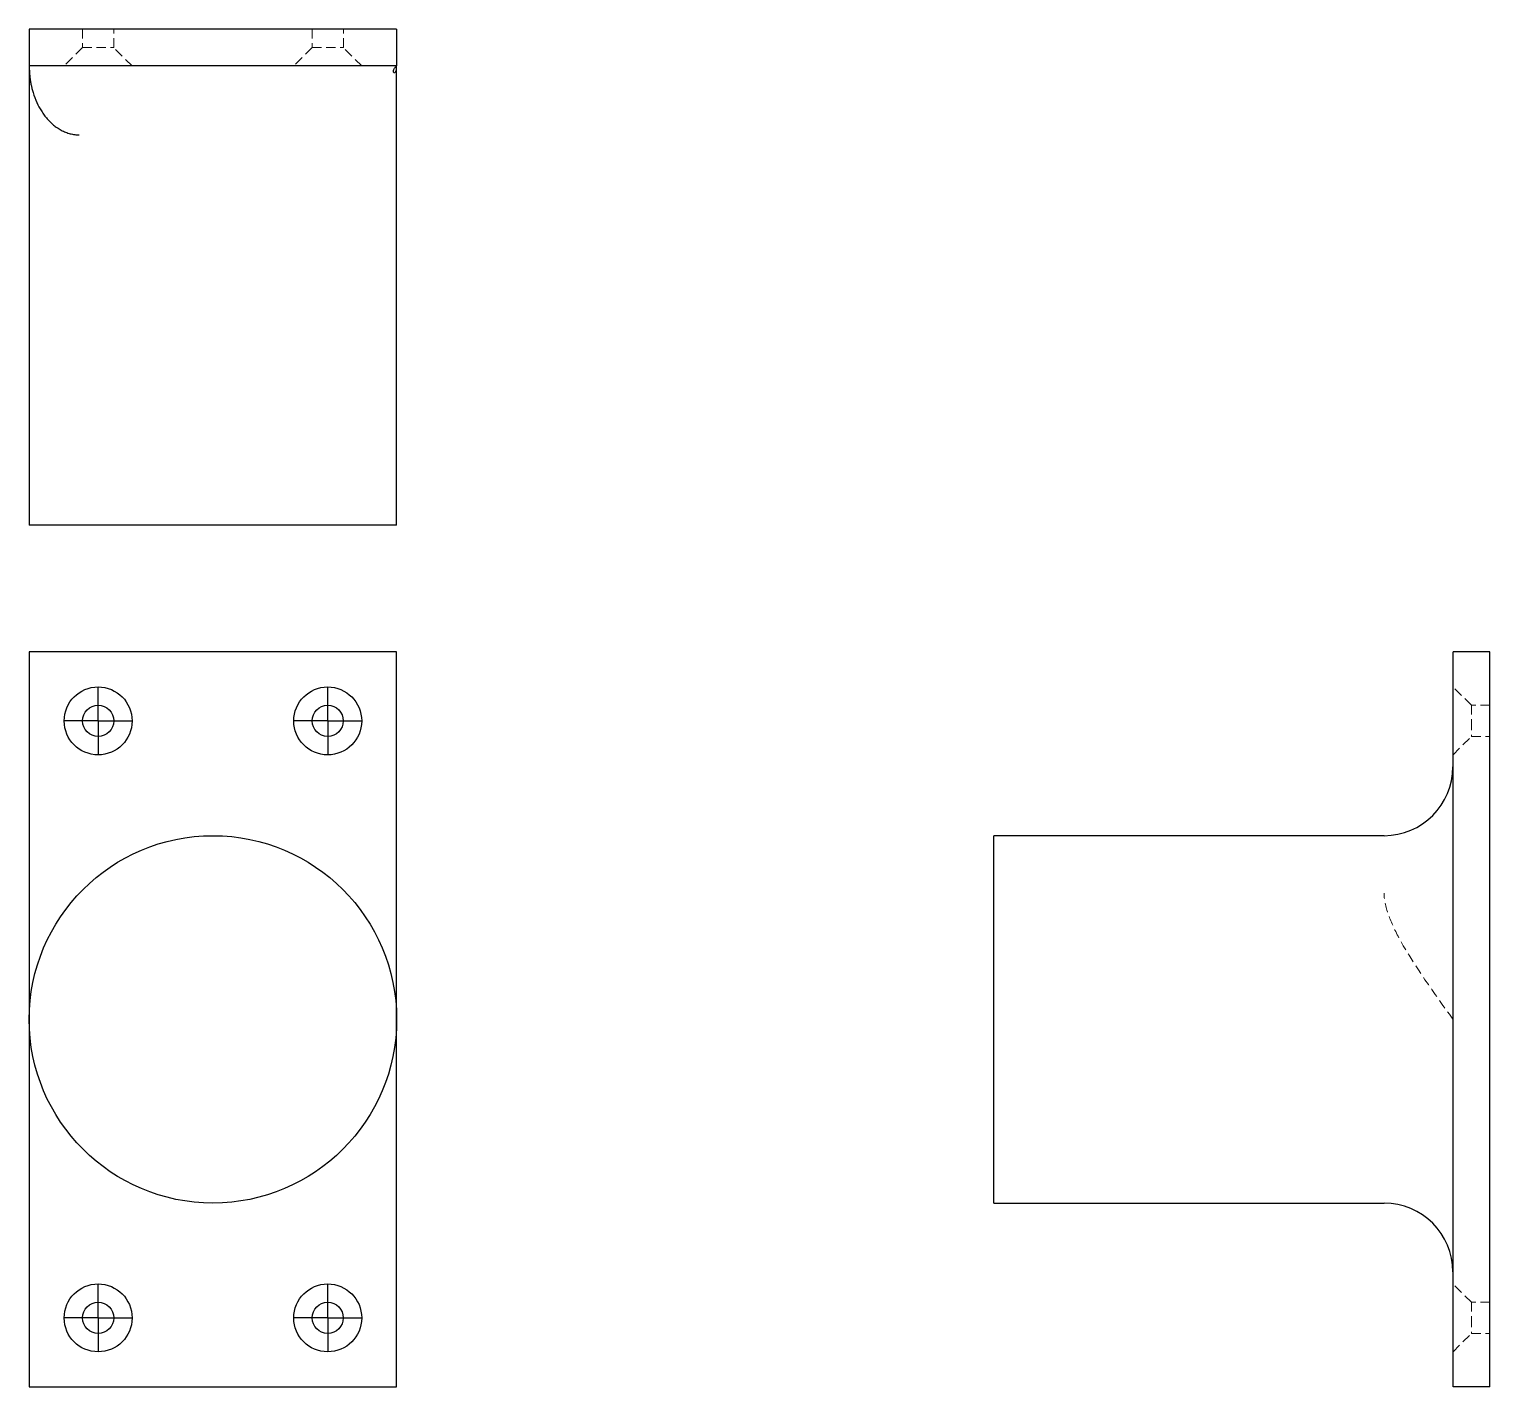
# Model space of a CAD drawing. Header units: millimetres. Extents: x 58 to 257, y 7 to 192.
import ezdxf

# ---------------------------------------------------------------- set-up
doc = ezdxf.new("R2010")
doc.units = ezdxf.units.MM
doc.linetypes.add('HIDDEN', pattern=[1.905, 1.27, -0.635])
doc.layers.add('10', color=7, linetype='Continuous')

# ---------------------------------------------------------------- blocks, each defined once
blk = doc.blocks.new('SW_CENTERMARKSYMBOL_0')
at = {"layer": '10', "color": 0}
for p, q in [((0, 2.5), (0, 4.62)), ((0, 0), (0, 2.5)), ((-2.5, 0), (-4.62, 0)), ((0, 0), (-2.5, 0)), ((0, 0), (0, -2.5)), ((0, 0), (2.5, 0)), ((2.5, 0), (4.62, 0)), ((0, -2.5), (0, -4.62))]:
    blk.add_line(p, q, dxfattribs=at)
blk = doc.blocks.new('SW_CENTERMARKSYMBOL_1')
at = {"layer": '10', "color": 0}
for p, q in [((0, 2.5), (0, 4.62)), ((0, 0), (0, 2.5)), ((-2.5, 0), (-4.62, 0)), ((0, 0), (-2.5, 0)), ((0, 0), (0, -2.5)), ((0, 0), (2.5, 0)), ((2.5, 0), (4.62, 0)), ((0, -2.5), (0, -4.62))]:
    blk.add_line(p, q, dxfattribs=at)
blk = doc.blocks.new('SW_CENTERMARKSYMBOL_2')
at = {"layer": '10', "color": 0}
for p, q in [((0, 2.5), (0, 4.62)), ((0, 0), (0, 2.5)), ((-2.5, 0), (-4.62, 0)), ((0, 0), (-2.5, 0)), ((0, 0), (0, -2.5)), ((0, 0), (2.5, 0)), ((2.5, 0), (4.62, 0)), ((0, -2.5), (0, -4.62))]:
    blk.add_line(p, q, dxfattribs=at)
blk = doc.blocks.new('SW_CENTERMARKSYMBOL_3')
at = {"layer": '10', "color": 0}
for p, q in [((0, 2.5), (0, 4.62)), ((0, 0), (0, 2.5)), ((-2.5, 0), (-4.62, 0)), ((0, 0), (-2.5, 0)), ((0, 0), (0, -2.5)), ((0, 0), (2.5, 0)), ((2.5, 0), (4.62, 0)), ((0, -2.5), (0, -4.62))]:
    blk.add_line(p, q, dxfattribs=at)

msp = doc.modelspace()

# ---------------------------------------------------------------- linework, layer by layer
at = {"color": 7, "linetype": 'Continuous', "lineweight": 25}
for p, q in [((108, 191.75), (58, 191.75)), ((58, 191.75), (58, 186.75)), ((108, 191.75), (108, 186.75)), ((58, 186.75), (58, 124.25)), ((108, 186.75), (58, 186.75)), ((108, 124.25), (108, 186.75)), ((108, 124.25), (58, 124.25)), ((108, 107), (58, 107)), ((58, 107), (58, 80.59)), ((108, 80.59), (108, 107)), ((251.75, 80.59), (251.75, 107)), ((256.75, 107), (251.75, 107)), ((256.75, 7), (256.75, 107)), ((242.37, 82), (189.25, 82)), ((189.25, 32), (189.25, 82)), ((58, 80.59), (58, 57)), ((108, 57), (108, 80.59)), ((251.75, 57), (251.75, 80.59)), ((58, 57), (58, 33.41)), ((108, 33.41), (108, 57)), ((251.75, 33.41), (251.75, 57)), ((58, 33.41), (58, 7)), ((108, 7), (108, 33.41)), ((189.25, 32), (242.37, 32)), ((251.75, 7), (251.75, 33.41)), ((58, 7), (108, 7)), ((256.75, 7), (251.75, 7))]:
    msp.add_line(p, q, dxfattribs=at)
at = {"color": 7, "linetype": 'HIDDEN', "lineweight": 18}
for p, q in [((65.25, 191.75), (65.25, 189.25)), ((69.5, 189.25), (69.5, 191.75)), ((96.5, 191.75), (96.5, 189.25)), ((100.75, 189.25), (100.75, 191.75)), ((65.25, 189.25), (62.75, 186.75)), ((65.25, 189.25), (69.5, 189.25)), ((72, 186.75), (69.5, 189.25)), ((96.5, 189.25), (94, 186.75)), ((96.5, 189.25), (100.75, 189.25)), ((103.25, 186.75), (100.75, 189.25)), ((108, 186.75), (108, 186.75)), ((254.25, 99.75), (251.75, 102.25)), ((254.25, 99.75), (254.25, 97.62)), ((256.75, 99.75), (254.25, 99.75)), ((254.25, 97.62), (254.25, 95.5)), ((251.75, 93), (254.25, 95.5)), ((254.25, 95.5), (256.75, 95.5)), ((254.25, 18.5), (251.75, 21)), ((254.25, 18.5), (254.25, 16.38)), ((256.75, 18.5), (254.25, 18.5)), ((254.25, 16.38), (254.25, 14.25)), ((251.75, 11.75), (254.25, 14.25)), ((254.25, 14.25), (256.75, 14.25))]:
    msp.add_line(p, q, dxfattribs=at)
at = {"color": 7, "linetype": 'Continuous', "lineweight": 25}
for centre, radius in [((67.38, 97.62), 4.62), ((98.62, 97.62), 4.62), ((67.38, 97.62), 2.12), ((98.62, 97.62), 2.12), ((83, 57), 25), ((67.38, 16.38), 4.62), ((98.62, 16.38), 4.62), ((67.38, 16.38), 2.12), ((98.62, 16.38), 2.12)]:
    msp.add_circle(centre, radius, dxfattribs=at)
for centre, start, end in [((242.37, 91.37), 270, 0), ((242.37, 22.63), 0, 90)]:
    msp.add_arc(centre, 9.37, start, end, dxfattribs=at)
for points, knots in [([(58, 186.65), (58.01, 186.43), (58.02, 185.97), (58.08, 185.32), (58.16, 184.71), (58.26, 184.18), (58.38, 183.66), (58.6, 182.86), (58.99, 181.81), (59.53, 180.8), (60.02, 180.07), (60.43, 179.56), (60.86, 179.11), (61.31, 178.7), (61.8, 178.33), (62.34, 178), (62.94, 177.72), (63.56, 177.52), (64.18, 177.4), (64.61, 177.38), (64.82, 177.37)], [0, 0, 0, 0, 0.054168, 0.110041, 0.15974, 0.203267, 0.240622, 0.287119, 0.405269, 0.509569, 0.564774, 0.617297, 0.667185, 0.714494, 0.759289, 0.812263, 0.862606, 0.910517, 0.956226, 1, 1, 1, 1]), ([(107.65, 185.83), (107.62, 185.84), (107.56, 185.87), (107.56, 186.13), (107.7, 186.44), (107.89, 186.68), (107.99, 186.74), (108, 186.75)], [0, 0, 0, 0, 0.185833, 0.449383, 0.718981, 0.980421, 1, 1, 1, 1])]:
    msp.add_open_spline(points, degree=3, knots=knots, dxfattribs=at)
at = {"color": 7, "linetype": 'HIDDEN', "lineweight": 18}
for points, knots in [([(108, 186.75), (108, 186.75), (108, 186.74), (108, 186.72), (108, 186.68), (107.99, 186.56), (107.97, 186.35), (107.9, 186.08), (107.8, 185.87), (107.69, 185.78), (107.66, 185.82), (107.65, 185.83)], [0, 0, 0, 0, 0.004396, 0.026414, 0.063947, 0.115704, 0.257666, 0.444762, 0.670519, 0.929238, 1, 1, 1, 1]), ([(251.75, 57), (251.75, 57.01), (251.74, 57.01), (249.17, 60.6), (245.64, 65.44), (242.88, 71.07), (242.37, 73.18), (242.37, 74.16)], [-0.002419, -0.002419, -0.002419, -0.002419, 0, 0, 1.690661, 2.254215, 2.817769, 2.817769, 2.817769, 2.817769])]:
    msp.add_open_spline(points, degree=3, knots=knots, dxfattribs=at)

# ---------------------------------------------------------------- block references
at = {"layer": '10'}
for name, p in [('SW_CENTERMARKSYMBOL_0', (67.38, 97.62)), ('SW_CENTERMARKSYMBOL_1', (98.62, 97.62)), ('SW_CENTERMARKSYMBOL_3', (67.38, 16.38)), ('SW_CENTERMARKSYMBOL_2', (98.62, 16.38))]:
    msp.add_blockref(name, p, dxfattribs=at)

doc.saveas('drawing.dxf')
